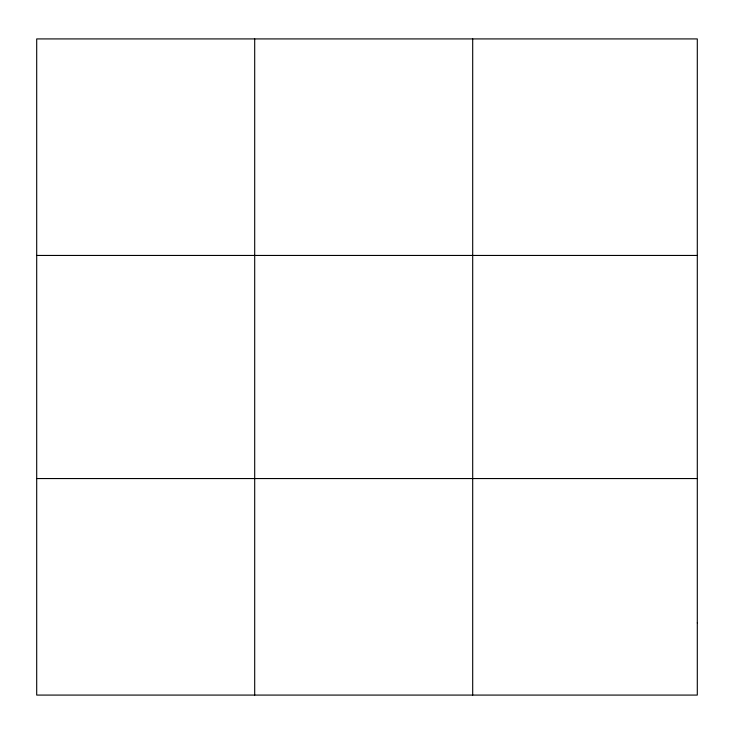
<?xml version="1.0" encoding="UTF-8"?>
<svg xmlns="http://www.w3.org/2000/svg" width="734" height="734" viewBox="0 0 734 734"><rect width="100%" height="100%" fill="white"/><g stroke="black" fill="none" stroke-linecap="round" stroke-linejoin="round"><path stroke-width="1.1" d="M254.698 695.08L254.698 38.92M472.696 695.08L472.696 38.92M36.7 255.45L697.3 255.45M36.7 478.55L697.3 478.55M697.3 622.9L697.3 695.08L36.7 695.08L36.7 38.92L697.3 38.92L697.3 622.9"/></g></svg>
